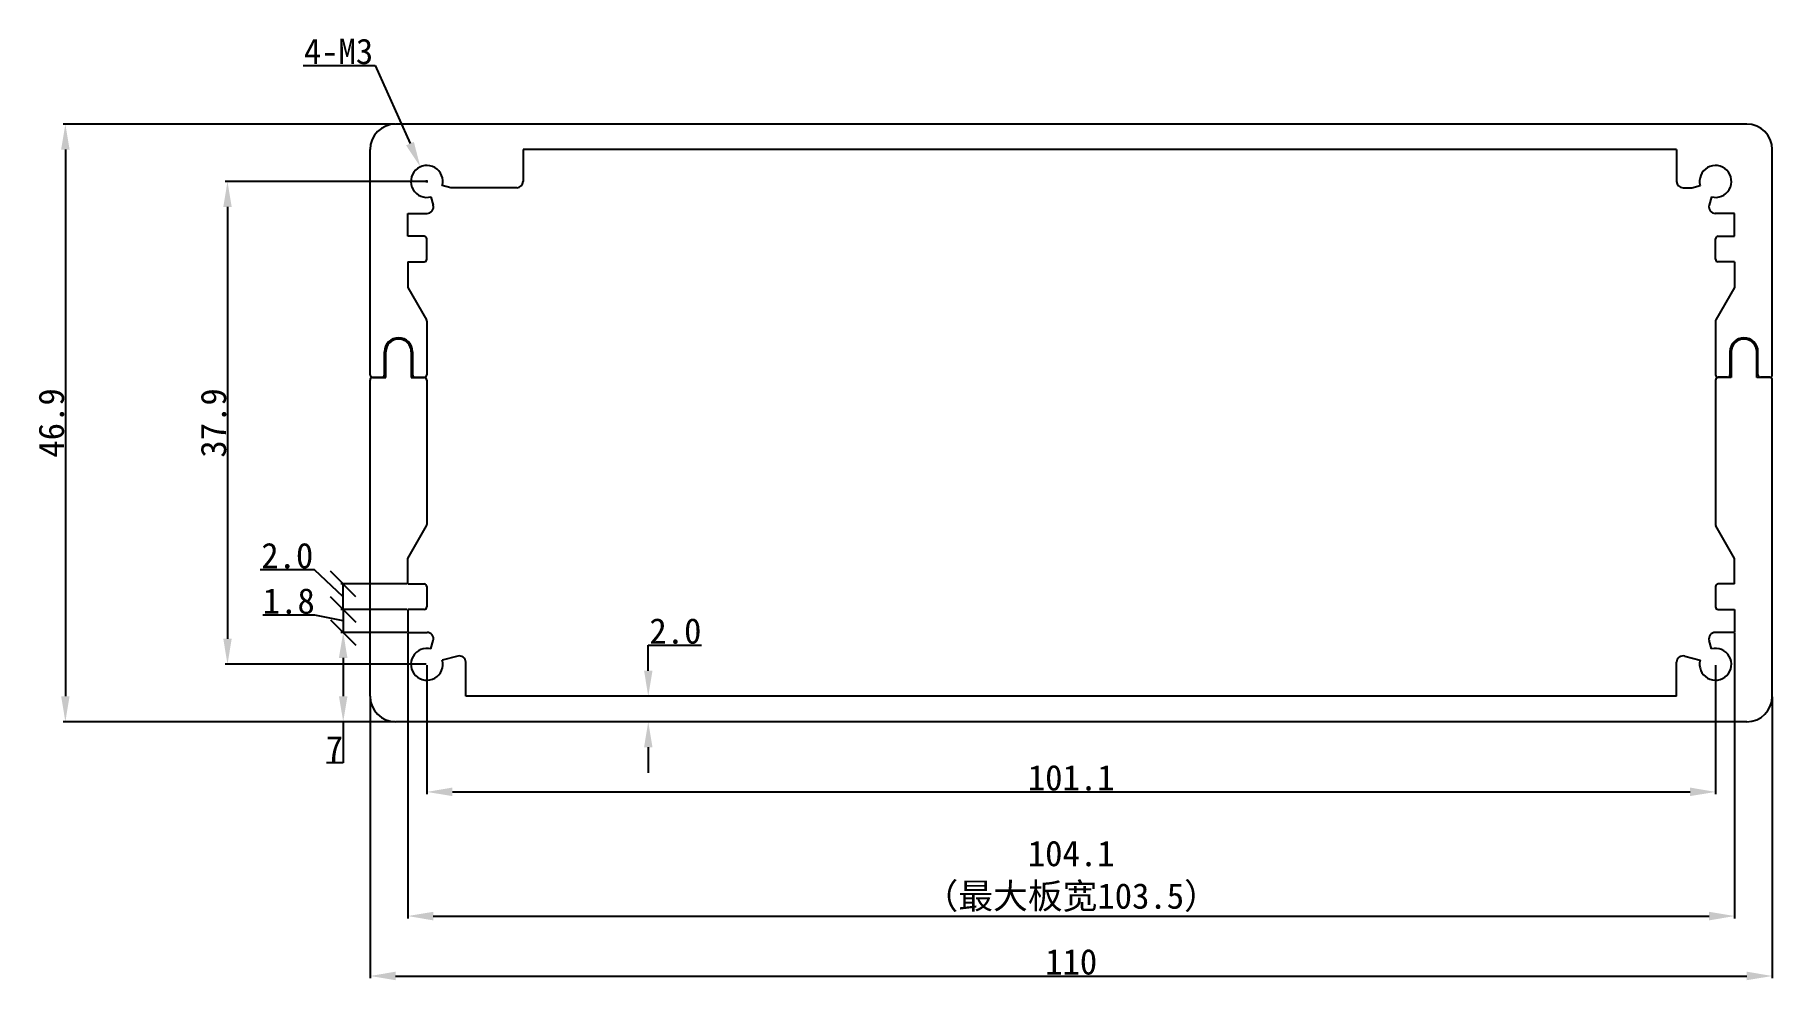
# Model space of a CAD drawing. Header units: inches. Extents: x 81 to 217, y 114 to 188.
import ezdxf

# ---------------------------------------------------------------- set-up
doc = ezdxf.new("R2010")
doc.units = ezdxf.units.IN
doc.header["$MEASUREMENT"] = 0
doc.layers.add('1', color=30, linetype='Continuous')
doc.styles.get("Standard").update_dxf_attribs({"font": 'simhei.ttf'})
doc.dimstyles.get("Standard").update_dxf_attribs({"dimtxt": 2, "dimasz": 2, "dimexe": 0.18, "dimexo": 0.0625, "dimgap": 0.09, "dimtad": 1, "dimtoh": 1, "dimdec": 1, "dimzin": 0, "dimdsep": 46, "dimtxsty": 'Standard', "dimcen": 0.09, "dimadec": 0, "dimazin": 0, "dimtfac": 1, "dimtdec": 1, "dimtofl": 0, "dimtmove": 0, "dimatfit": 3, "dimfxl": 1, "dimtolj": 1, "dimtzin": 0, "dimarcsym": 0})
doc.dimstyles.new('副本 Standard', dxfattribs={"dimtxt": 2, "dimasz": 2, "dimexe": 0.18, "dimexo": 0.0625, "dimgap": 0.09, "dimtad": 1, "dimtoh": 1, "dimdec": 0, "dimzin": 0, "dimdsep": 46, "dimtxsty": 'Standard', "dimcen": 0.09, "dimadec": 0, "dimazin": 0, "dimtfac": 1, "dimtdec": 0, "dimtofl": 0, "dimtmove": 0, "dimatfit": 3, "dimfxl": 1, "dimtolj": 1, "dimtzin": 0, "dimarcsym": 0})

# ---------------------------------------------------------------- blocks, each defined once
blk = doc.blocks.new('*D124')
at = {"color": 0, "lineweight": -2, "transparency": 16777216}
for p, q in [((111.68, 176.82), (95.92, 176.82)), ((96.1, 174.82), (96.1, 140.97)), ((111.68, 138.97), (95.92, 138.97))]:
    blk.add_line(p, q, dxfattribs=at)
at = {"color": 0, "transparency": 16777216}
for points in [[(95.77, 174.82), (96.43, 174.82), (96.1, 176.82)], [(95.77, 140.97), (96.43, 140.97), (96.1, 138.97)]]:
    blk.add_solid(points, dxfattribs=at)
at = {"layer": 'Defpoints', "color": 0, "transparency": 16777216}
for p in [(111.74, 176.82), (96.1, 138.97), (111.74, 138.97)]:
    blk.add_point(p, dxfattribs=at)
at = {"color": 0, "transparency": 16777216, "insert": (95.01, 157.89), "char_height": 2, "attachment_point": 5, "rotation": 90}
blk.add_mtext('\\A1;37.9', dxfattribs=at)
blk = doc.blocks.new('*D125')
at = {"color": 0, "lineweight": -2, "transparency": 16777216}
for p, q in [((110.18, 141.47), (105, 141.47)), ((105.18, 139.47), (105.18, 136.47)), ((109.23, 134.47), (105, 134.47)), ((105.18, 134.47), (105.18, 131.26)), ((105.18, 131.26), (103.88, 131.26))]:
    blk.add_line(p, q, dxfattribs=at)
at = {"color": 0, "transparency": 16777216}
for points in [[(104.84, 139.47), (105.51, 139.47), (105.18, 141.47)], [(104.84, 136.47), (105.51, 136.47), (105.18, 134.47)]]:
    blk.add_solid(points, dxfattribs=at)
at = {"layer": 'Defpoints', "color": 0, "transparency": 16777216}
for p in [(110.24, 141.47), (105.18, 134.47), (109.29, 134.47)]:
    blk.add_point(p, dxfattribs=at)
at = {"color": 0, "transparency": 16777216, "insert": (104.49, 132.35), "char_height": 2, "attachment_point": 5}
blk.add_mtext('\\A1;7', dxfattribs=at)
blk = doc.blocks.new('_Oblique')
at = {"color": 0, "linetype": 'ByBlock', "lineweight": -2}
blk.add_line((-0.5, -0.5), (0.5, 0.5), dxfattribs=at)
blk = doc.blocks.new('*D126')
at = {"color": 0, "lineweight": -2, "transparency": 16777216}
for p, q in [((110.18, 143.27), (105, 143.27)), ((105.18, 143.27), (105.18, 141.47)), ((102.95, 142.83), (98.86, 142.83)), ((105.18, 142.37), (102.95, 142.83)), ((110.18, 141.47), (105, 141.47))]:
    blk.add_line(p, q, dxfattribs=at)
at = {"layer": 'Defpoints', "color": 0, "transparency": 16777216}
for p in [(110.24, 143.27), (105.18, 141.47), (110.24, 141.47)]:
    blk.add_point(p, dxfattribs=at)
at = {"color": 0, "lineweight": -2, "transparency": 16777216, "xscale": 2, "yscale": 2, "zscale": 2}
for p, rotation in [((105.18, 143.27), 90), ((105.18, 141.47), 270)]:
    blk.add_blockref('_Oblique', p, dxfattribs=dict(at, rotation=rotation))
at = {"color": 0, "transparency": 16777216, "insert": (100.91, 143.92), "char_height": 2, "attachment_point": 5}
blk.add_mtext('\\A1;1.8', dxfattribs=at)
blk = doc.blocks.new('*D127')
at = {"color": 0, "lineweight": -2, "transparency": 16777216}
for p, q in [((102.93, 146.38), (98.66, 146.38)), ((105.18, 144.27), (102.93, 146.38)), ((110.18, 145.27), (105, 145.27)), ((105.18, 143.27), (105.18, 145.27)), ((110.18, 143.27), (105, 143.27))]:
    blk.add_line(p, q, dxfattribs=at)
at = {"layer": 'Defpoints', "color": 0, "transparency": 16777216}
for p in [(105.18, 145.27), (110.24, 145.27), (110.24, 143.27)]:
    blk.add_point(p, dxfattribs=at)
at = {"color": 0, "lineweight": -2, "transparency": 16777216, "xscale": 2, "yscale": 2, "zscale": 2}
for p, rotation in [((105.18, 145.27), 90), ((105.18, 143.27), 270)]:
    blk.add_blockref('_Oblique', p, dxfattribs=dict(at, rotation=rotation))
at = {"color": 0, "transparency": 16777216, "insert": (100.79, 147.48), "char_height": 2, "attachment_point": 5}
blk.add_mtext('\\A1;2.0', dxfattribs=at)
blk = doc.blocks.new('*D129')
at = {"color": 0, "lineweight": -2, "transparency": 16777216}
for p, q in [((111.74, 138.91), (111.74, 128.79)), ((212.84, 138.91), (212.84, 128.79)), ((113.74, 128.97), (210.84, 128.97))]:
    blk.add_line(p, q, dxfattribs=at)
at = {"color": 0, "transparency": 16777216}
for points in [[(113.74, 129.31), (113.74, 128.64), (111.74, 128.97)], [(210.84, 129.31), (210.84, 128.64), (212.84, 128.97)]]:
    blk.add_solid(points, dxfattribs=at)
at = {"layer": 'Defpoints', "color": 0, "transparency": 16777216}
for p in [(111.74, 138.97), (212.84, 138.97), (212.84, 128.97)]:
    blk.add_point(p, dxfattribs=at)
at = {"color": 0, "transparency": 16777216, "insert": (162.29, 130.07), "char_height": 2, "attachment_point": 5}
blk.add_mtext('\\A1;101.1', dxfattribs=at)
blk = doc.blocks.new('*D130')
at = {"color": 0, "lineweight": -2, "transparency": 16777216}
for p, q in [((107.29, 136.41), (107.29, 114.36)), ((217.29, 136.41), (217.29, 114.36)), ((109.29, 114.54), (215.29, 114.54))]:
    blk.add_line(p, q, dxfattribs=at)
at = {"color": 0, "transparency": 16777216}
for points in [[(109.29, 114.88), (109.29, 114.21), (107.29, 114.54)], [(215.29, 114.88), (215.29, 114.21), (217.29, 114.54)]]:
    blk.add_solid(points, dxfattribs=at)
at = {"layer": 'Defpoints', "color": 0, "transparency": 16777216}
for p in [(107.29, 136.47), (217.29, 136.47), (217.29, 114.54)]:
    blk.add_point(p, dxfattribs=at)
at = {"color": 0, "transparency": 16777216, "insert": (162.29, 115.64), "char_height": 2, "attachment_point": 5}
blk.add_mtext('\\A1;110', dxfattribs=at)
blk = doc.blocks.new('*D131')
at = {"color": 0, "lineweight": -2, "transparency": 16777216}
for p, q in [((109.23, 181.32), (83.2, 181.32)), ((83.38, 179.32), (83.38, 136.47)), ((109.23, 134.47), (83.2, 134.47))]:
    blk.add_line(p, q, dxfattribs=at)
at = {"color": 0, "transparency": 16777216}
for points in [[(83.05, 179.32), (83.71, 179.32), (83.38, 181.32)], [(83.05, 136.47), (83.71, 136.47), (83.38, 134.47)]]:
    blk.add_solid(points, dxfattribs=at)
at = {"layer": 'Defpoints', "color": 0, "transparency": 16777216}
for p in [(109.29, 181.32), (83.38, 134.47), (109.29, 134.47)]:
    blk.add_point(p, dxfattribs=at)
at = {"color": 0, "transparency": 16777216, "insert": (82.29, 157.89), "char_height": 2, "attachment_point": 5, "rotation": 90}
blk.add_mtext('\\A1;46.9', dxfattribs=at)
blk = doc.blocks.new('*D132')
at = {"color": 0, "lineweight": -2, "transparency": 16777216}
for p, q in [((129.11, 138.47), (129.11, 140.47)), ((129.11, 140.47), (133.29, 140.47)), ((129.05, 136.47), (128.93, 136.47)), ((129.05, 134.47), (128.93, 134.47)), ((129.11, 132.47), (129.11, 130.47))]:
    blk.add_line(p, q, dxfattribs=at)
at = {"color": 0, "transparency": 16777216}
for points in [[(128.78, 138.47), (129.44, 138.47), (129.11, 136.47)], [(128.78, 132.47), (129.44, 132.47), (129.11, 134.47)]]:
    blk.add_solid(points, dxfattribs=at)
at = {"layer": 'Defpoints', "color": 0, "transparency": 16777216}
for p in [(129.11, 136.47), (129.11, 136.47), (129.11, 134.47)]:
    blk.add_point(p, dxfattribs=at)
at = {"color": 0, "transparency": 16777216, "insert": (131.24, 141.57), "char_height": 2, "attachment_point": 5}
blk.add_mtext('\\A1;2.0', dxfattribs=at)
blk = doc.blocks.new('*D133')
at = {"color": 0, "lineweight": -2, "transparency": 16777216}
for p, q in [((102.03, 185.91), (107.69, 185.91)), ((107.69, 185.91), (110.42, 179.79)), ((111.65, 176.82), (111.83, 176.82)), ((111.74, 176.73), (111.74, 176.91))]:
    blk.add_line(p, q, dxfattribs=at)
at = {"color": 0, "transparency": 16777216}
blk.add_solid([(110.72, 179.92), (110.11, 179.65), (111.23, 177.96)], dxfattribs=at)
at = {"layer": 'Defpoints', "color": 0, "transparency": 16777216}
for p in [(111.23, 177.96), (111.74, 176.82)]:
    blk.add_point(p, dxfattribs=at)
at = {"color": 0, "transparency": 16777216, "insert": (104.81, 187), "char_height": 2, "attachment_point": 5}
blk.add_mtext('\\A1;4-M3', dxfattribs=at)
blk = doc.blocks.new('*D134')
at = {"layer": '1', "color": 0, "lineweight": -2, "transparency": 16777216}
for p, q in [((110.24, 141.41), (110.24, 119.06)), ((214.34, 141.41), (214.34, 119.06)), ((112.24, 119.24), (212.34, 119.24))]:
    blk.add_line(p, q, dxfattribs=at)
at = {"layer": '1', "color": 0, "transparency": 16777216}
for points in [[(112.24, 119.57), (112.24, 118.9), (110.24, 119.24)], [(212.34, 119.57), (212.34, 118.9), (214.34, 119.24)]]:
    blk.add_solid(points, dxfattribs=at)
at = {"layer": 'Defpoints', "color": 0, "transparency": 16777216}
for p in [(110.24, 141.47), (214.34, 141.47), (214.34, 119.24)]:
    blk.add_point(p, dxfattribs=at)
at = {"layer": '1', "color": 0, "transparency": 16777216, "insert": (162.29, 122.35), "char_height": 2, "attachment_point": 5}
blk.add_mtext('\\A1;104.1{\\C30;\\P（最大板宽103.5）}', dxfattribs=at)

msp = doc.modelspace()

# ---------------------------------------------------------------- linework, layer by layer
at = {"color": 7, "linetype": 'Continuous', "lineweight": 25}
for p, q in [((215.29, 181.32), (109.29, 181.32)), ((107.29, 161.67), (107.29, 179.32)), ((119.29, 179.32), (119.29, 176.82)), ((209.79, 179.32), (119.29, 179.32)), ((209.79, 179.32), (209.79, 176.82)), ((217.29, 161.67), (217.29, 179.32)), ((113.61, 176.32), (112.95, 176.5)), ((118.79, 176.32), (113.61, 176.32)), ((210.29, 176.32), (210.97, 176.32)), ((210.97, 176.32), (211.63, 176.5)), ((112.06, 175.61), (112.24, 174.95)), ((212.52, 175.61), (212.34, 174.95)), ((110.24, 172.52), (110.24, 174.32)), ((110.24, 174.32), (111.76, 174.32)), ((214.34, 174.32), (212.82, 174.32)), ((214.34, 172.52), (214.34, 174.32)), ((111.54, 172.52), (110.24, 172.52)), ((111.74, 170.72), (111.74, 172.32)), ((212.84, 170.72), (212.84, 172.32)), ((213.04, 172.52), (214.34, 172.52)), ((110.24, 170.52), (110.24, 168.52)), ((110.24, 170.52), (111.54, 170.52)), ((214.34, 170.52), (213.04, 170.52)), ((214.34, 170.52), (214.34, 168.52)), ((110.24, 168.52), (111.71, 165.97)), ((214.34, 168.52), (212.87, 165.97)), ((111.74, 165.87), (111.74, 161.67)), ((212.84, 165.87), (212.84, 161.67)), ((108.42, 161.67), (108.42, 163.47)), ((108.52, 161.45), (108.52, 163.47)), ((110.52, 163.47), (110.52, 161.45)), ((110.62, 163.47), (110.62, 161.67)), ((213.97, 163.47), (213.97, 161.67)), ((214.07, 163.47), (214.07, 161.45)), ((216.07, 161.45), (216.07, 163.47)), ((216.17, 161.67), (216.17, 163.47)), ((107.29, 136.47), (107.29, 161.25)), ((107.49, 161.47), (108.22, 161.47)), ((107.49, 161.45), (108.52, 161.45)), ((110.52, 161.45), (111.54, 161.45)), ((110.82, 161.47), (111.54, 161.47)), ((111.74, 161.25), (111.74, 149.92)), ((212.84, 161.25), (212.84, 149.92)), ((213.77, 161.47), (213.04, 161.47)), ((214.07, 161.45), (213.04, 161.45)), ((217.09, 161.45), (216.07, 161.45)), ((217.09, 161.47), (216.37, 161.47)), ((217.29, 136.47), (217.29, 161.25)), ((110.24, 147.27), (111.71, 149.82)), ((214.34, 147.27), (212.87, 149.82)), ((110.24, 145.27), (110.24, 147.27)), ((214.34, 145.27), (214.34, 147.27)), ((110.24, 145.27), (111.54, 145.27)), ((111.74, 145.07), (111.74, 143.47)), ((212.84, 145.07), (212.84, 143.47)), ((214.34, 145.27), (213.04, 145.27)), ((110.24, 143.27), (110.24, 141.47)), ((111.54, 143.27), (110.24, 143.27)), ((213.04, 143.27), (214.34, 143.27)), ((214.34, 143.27), (214.34, 141.47)), ((110.24, 141.47), (111.76, 141.47)), ((112.06, 140.18), (112.24, 140.84)), ((212.52, 140.18), (212.34, 140.84)), ((214.34, 141.47), (212.82, 141.47)), ((114.16, 139.62), (112.95, 139.29)), ((114.79, 136.47), (114.79, 139.13)), ((209.79, 136.47), (209.79, 139.13)), ((210.42, 139.62), (211.63, 139.29)), ((209.79, 136.47), (114.79, 136.47)), ((215.29, 134.47), (109.29, 134.47))]:
    msp.add_line(p, q, dxfattribs=at)
for centre, radius, start, end in [((109.29, 179.32), 2, 90, 180), ((215.29, 179.32), 2, 0, 90), ((111.74, 176.82), 1.25, 345, 285), ((212.84, 176.82), 1.25, 255, 195), ((118.79, 176.82), 0.5, 270, 0), ((210.29, 176.82), 0.5, 180, 270), ((111.76, 174.82), 0.5, 270, 15), ((212.82, 174.82), 0.5, 165, 270), ((111.54, 172.32), 0.2, 0, 90), ((213.04, 172.32), 0.2, 90, 180), ((111.54, 170.72), 0.2, 270, 0), ((213.04, 170.72), 0.2, 180, 270), ((111.54, 165.87), 0.2, 0, 30), ((213.04, 165.87), 0.2, 150, 180), ((109.52, 163.47), 1.1, 0, 180), ((109.52, 163.47), 1, 0, 180), ((215.07, 163.47), 1.1, 0, 180), ((215.07, 163.47), 1, 0, 180), ((107.49, 161.67), 0.2, 180, 270), ((107.49, 161.25), 0.2, 90, 180), ((108.22, 161.67), 0.2, 270, 0), ((110.82, 161.67), 0.2, 180, 270), ((111.54, 161.67), 0.2, 270, 0), ((111.54, 161.25), 0.2, 0, 90), ((213.04, 161.67), 0.2, 180, 270), ((213.04, 161.25), 0.2, 90, 180), ((213.77, 161.67), 0.2, 270, 0), ((216.37, 161.67), 0.2, 180, 270), ((217.09, 161.67), 0.2, 270, 0), ((217.09, 161.25), 0.2, 0, 90), ((111.54, 149.92), 0.2, 330, 0), ((213.04, 149.92), 0.2, 180, 210), ((111.54, 145.07), 0.2, 0, 90), ((213.04, 145.07), 0.2, 90, 180), ((111.54, 143.47), 0.2, 270, 0), ((213.04, 143.47), 0.2, 180, 270), ((111.76, 140.97), 0.5, 345, 90), ((212.82, 140.97), 0.5, 90, 195), ((111.74, 138.97), 1.25, 75, 15), ((114.29, 139.13), 0.5, 0, 105), ((210.29, 139.13), 0.5, 75, 180), ((212.84, 138.97), 1.25, 165, 105), ((109.29, 136.47), 2, 180, 270), ((215.29, 136.47), 2, 270, 0)]:
    msp.add_arc(centre, radius, start, end, dxfattribs=at)

# ---------------------------------------------------------------- dimensions: what is measured, and where the dimension line sits
dim = msp.add_radius_dim(center=(111.74, 176.82), mpoint=(111.23, 177.96), text='4-M3', dimstyle='Standard')
dim.commit()
dim.dimension.update_dxf_attribs({"geometry": '*D133', "text_midpoint": (104.81, 185.91), "dimtype": 164})
for base, p1, p2, angle, dimstyle, picture, middle in [((83.38096561, 134.46860273), (109.29017543, 181.31860273), (109.29017543, 134.46860273), 270, 'Standard', '*D131', (83.38096561, 157.89360273)), ((96.09888903, 138.96860273), (111.74017543, 176.81860273), (111.74017543, 138.96860273), 90, 'Standard', '*D124', (96.09888903, 157.89360273)), ((105.18, 134.47), (110.24, 141.47), (109.29, 134.47), 90, '副本 Standard', '*D125', (104.49, 131.26)), ((217.29, 114.54), (107.29, 136.47), (217.29, 136.47), 180, '副本 Standard', '*D130', (162.29, 114.54))]:
    dim = msp.add_linear_dim(base=base, p1=p1, p2=p2, angle=angle, dimstyle=dimstyle)
    dim.commit()
    dim.dimension.update_dxf_attribs({"geometry": picture, "text_midpoint": middle, "dimtype": 160})
for base, p2, picture, middle in [((105.18, 145.27), (110.24, 145.27), '*D127', (102.84, 146.38)), ((105.18, 141.47), (110.24, 141.47), '*D126', (102.86, 142.83))]:
    dim = msp.add_linear_dim(base=base, p1=(110.24, 143.27), p2=p2, angle=90, dimstyle='Standard', override={"dimblk1": 'Oblique', "dimblk2": 'Oblique', "dimsah": 1, "dimtmove": 1})
    dim.commit()
    dim.dimension.update_dxf_attribs({"geometry": picture, "text_midpoint": middle, "dimtype": 160})
dim = msp.add_linear_dim(base=(129.11, 136.47), p1=(129.11, 134.47), p2=(129.11, 136.47), angle=270, dimstyle='Standard')
dim.commit()
dim.dimension.update_dxf_attribs({"geometry": '*D132', "text_midpoint": (131.24, 141.57)})
dim = msp.add_linear_dim(base=(212.84, 128.97), p1=(111.74, 138.97), p2=(212.84, 138.97), dimstyle='Standard')
dim.commit()
dim.dimension.update_dxf_attribs({"geometry": '*D129', "text_midpoint": (162.29, 128.97), "dimtype": 160})
at = {"layer": '1'}
dim = msp.add_linear_dim(base=(214.34, 119.24), p1=(110.24, 141.47), p2=(214.34, 141.47), text='<>{\\C30;\\P（最大板宽103.5）}', dimstyle='Standard', dxfattribs=at)
dim.commit()
dim.dimension.update_dxf_attribs({"geometry": '*D134', "text_midpoint": (162.29, 122.35)})

doc.saveas('drawing.dxf')
